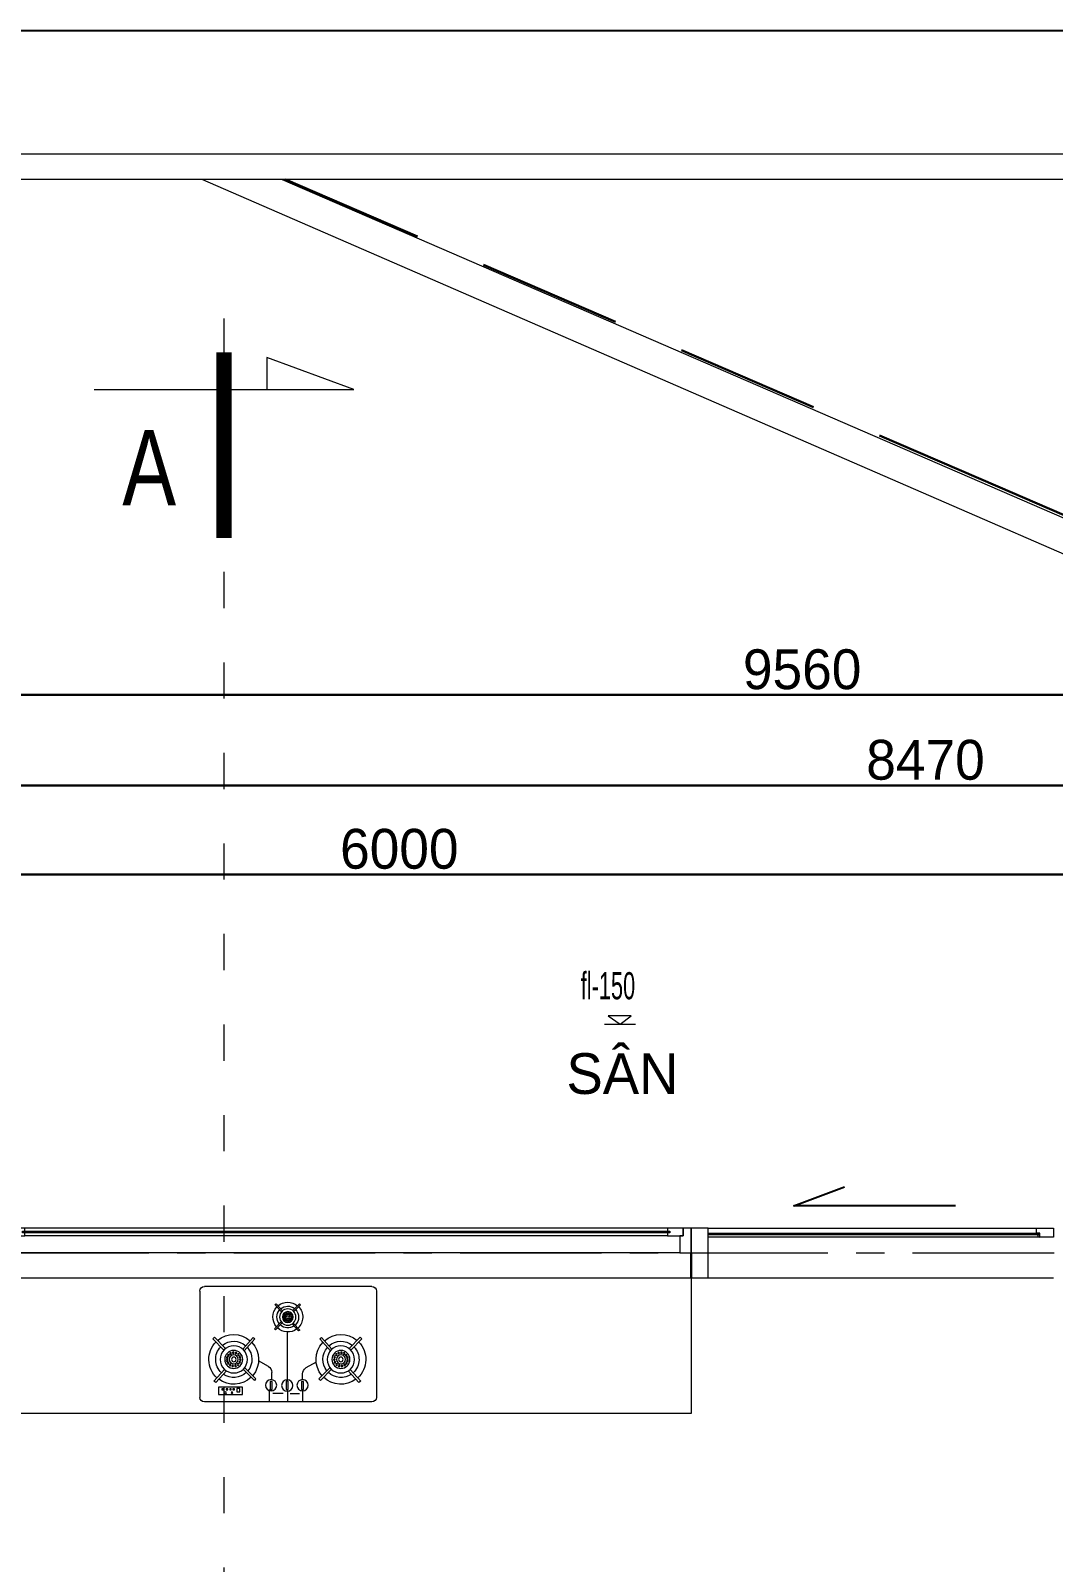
# Model space of a CAD drawing. Header units: millimetres. Extents: x 1832547 to 2001569, y -558009 to -417808.
# Drawn here: x 1890059 to 1894578, y -467462 to -460694 of the extents above; entities that cross this region are included whole.
import ezdxf
from ezdxf.enums import TextEntityAlignment as Align

# ---------------------------------------------------------------- set-up
doc = ezdxf.new("R2010")
doc.units = ezdxf.units.MM
doc.header["$MEASUREMENT"] = 0
for name, pattern in [('ACAD_ISO03W100', [30, 12, -18]), ('CENTER', [2, 1.25, -0.25, 0.25, -0.25]), ('HIDDEN', [9.525, 6.35, -3.175])]:
    doc.linetypes.add(name, pattern=pattern)
doc.layers.get('0').update_dxf_attribs({"linetype": 'CONTINUOUS'})
doc.layers.get('DEFPOINTS').update_dxf_attribs({"linetype": 'CONTINUOUS'})
for name, color, linetype, lineweight in [('AUDIT_I_120404221301-0', 7, 'CONTINUOUS', 15), ('CA . CỬA', 251, 'CONTINUOUS', 5), ('CA. TUONG', 30, 'CONTINUOUS', 30), ('CA.cat 30', 30, 'CONTINUOUS', 35), ('CA.dim 08', 8, 'CONTINUOUS', 13), ('CA.noi that 15', 15, 'CONTINUOUS', 9), ('CA.TEXT', 7, 'CONTINUOUS', 15), ('CA.thay 145', 145, 'CONTINUOUS', 18), ('CA.tim 67', 67, 'CENTER', 9), ('CA.vat lieu 08', 8, 'CONTINUOUS', 5), ('NP-CỬA SỔ', 143, 'CONTINUOUS', 15)]:
    doc.layers.add(name, color=color, linetype=linetype, lineweight=lineweight)
doc.layers.add('NP-CỬA ĐI', color=90, linetype='CONTINUOUS')
doc.styles.add('CA.JSC1', font='Vhavan.ttf', dxfattribs={"width": 0.8})
doc.styles.add('chu ghi chu', font='nghia5.shx', dxfattribs={"height": 200})
doc.styles.get("Standard").update_dxf_attribs({"font": 'roman.shx'})
doc.styles.add('ZENI2', font='Vhavanb.ttf')
doc.dimstyles.new('CA 80', dxfattribs={"dimscale": 0.8, "dimtxt": 220, "dimasz": 60, "dimexe": 160, "dimexo": 0, "dimgap": 30, "dimtad": 1, "dimdec": 0, "dimrnd": 5, "dimzin": 0, "dimdsep": 46, "dimtxsty": 'Standard', "dimblk": 'ARCHTICK', "dimcen": 0.09, "dimdle": 160, "dimclrd": 256, "dimclre": 256, "dimclrt": 255, "dimadec": 0, "dimazin": 0, "dimtfac": 1, "dimtdec": 0, "dimtix": 1, "dimtmove": 2, "dimatfit": 3, "dimldrblk": 'DOT', "dimfxl": 600, "dimfxlon": 1, "dimtolj": 1, "dimtzin": 0, "dimarcsym": 0})

# ---------------------------------------------------------------- blocks, each defined once
blk = doc.blocks.new('A$C2d76a15f')
at = {"color": 4, "linetype": 'Continuous', "lineweight": 18}
blk.add_line((27498.5, 19312.8), (1212.4, 19312.8), dxfattribs=at)
blk.add_line((27405.3, 19219.6), (1305.6, 19219.6))
at = {"layer": 'DEFPOINTS', "ltscale": 600}
blk.add_line((0, 19765.3), (27951, 19765.3), dxfattribs=at)
blk = doc.blocks.new('A$C65b4a356')
for p, q in [((0, 490), (0, 20)), ((20, 510), (760, 510)), ((780, 490), (780, 20)), ((335.7, 429.4), (365.4, 399.7)), ((340, 433.5), (369.9, 403.7)), ((443.3, 433.2), (415.2, 402)), ((447.6, 429.1), (419.4, 397.7)), ((367.1, 348.5), (339, 317.2)), ((371.8, 344.8), (343.6, 313.4)), ((416.3, 348.8), (446, 319.1)), ((420.3, 353.3), (450.2, 323.5)), ((63.8, 278.5), (113.3, 229)), ((71, 285.4), (120.8, 235.7)), ((243.2, 285), (196.4, 232.9)), ((250.4, 278), (203.3, 225.7)), ((393.1, 97.4), (393.1, 308.9)), ((536.7, 278), (583.8, 225.7)), ((543.9, 285), (590.7, 232.9)), ((716, 285.4), (666.3, 235.7)), ((723.3, 278.5), (673.8, 229)), ((116.1, 143.7), (69.3, 91.6)), ((124, 137.5), (77, 85.2)), ((198.2, 144.3), (247.7, 94.8)), ((204.8, 151.8), (254.6, 102.1)), ((266.2, 176), (311.4, 150)), ((477.4, 156.6), (520.4, 181)), ((582.2, 151.8), (532.5, 102.1)), ((588.9, 144.3), (539.3, 94.8)), ((663, 137.5), (710.1, 85.2)), ((670.9, 143.7), (717.8, 91.6)), ((321.6, 54.7), (321.6, 90.7)), ((321.6, 90.7), (331.6, 90.7)), ((326.5, 98.5), (326.5, 124)), ((331.6, 90.7), (331.6, 54.7)), ((389.2, 55), (389.2, 91)), ((389.2, 91), (399.1, 91)), ((399.1, 91), (399.1, 55)), ((460, 54.7), (460, 90.7)), ((460, 90.7), (469.9, 90.7)), ((462.3, 98.3), (462.3, 130.5)), ((469.9, 90.7), (469.9, 54.7)), ((331.6, 54.7), (321.6, 54.7)), ((326, 54.7), (326, 0)), ((339.5, 35.6), (381.4, 35.6)), ((399.1, 55), (389.2, 55)), ((393.5, 55), (393.5, 0)), ((411.5, 36.8), (457.4, 36.8)), ((469.9, 54.7), (460, 54.7)), ((474.3, 54.7), (474.3, 0)), ((591.7, 32.6), (591.7, 64.9)), ((591.7, 64.9), (697.9, 64.9)), ((697.9, 32.6), (591.7, 32.6)), ((603.1, 44.4), (603.1, 59.9)), ((603.1, 59.9), (616.3, 59.9)), ((616.3, 44.4), (603.1, 44.4)), ((616.3, 59.9), (616.3, 44.4)), ((627.7, 53.1), (627.7, 58.1)), ((627.7, 58.1), (634.1, 58.1)), ((634.1, 53.1), (627.7, 53.1)), ((634.1, 58.1), (634.1, 53.1)), ((641.4, 53.5), (641.4, 57.6)), ((641.4, 57.6), (647.8, 57.6)), ((647.8, 53.5), (641.4, 53.5)), ((647.8, 57.6), (647.8, 53.5)), ((656.9, 54), (656.9, 57.6)), ((656.9, 57.6), (663.7, 57.6)), ((663.7, 54), (656.9, 54)), ((663.7, 57.6), (663.7, 54)), ((676.9, 54), (676.9, 57.6)), ((676.9, 57.6), (682.8, 57.6)), ((682.8, 54), (676.9, 54)), ((682.8, 57.6), (682.8, 54)), ((697.9, 64.9), (697.9, 32.6)), ((20, 0), (760, 0))]:
    blk.add_line(p, q)
for centre, radius in [((391.5, 374.9), 36), ((391.5, 374.9), 24), ((373.9, 372), 2.15), ((374.1, 379.4), 2.15), ((376.6, 365.2), 2.15), ((377.4, 386), 2.15), ((391.5, 374.9), 12), ((381.9, 360), 2.15), ((383, 390.7), 2.15), ((391.5, 374.9), 6), ((388.8, 357.5), 2.15), ((390.1, 392.8), 2.15), ((396.2, 358), 2.15), ((397.4, 391.7), 2.15), ((402.7, 361.5), 2.15), ((403.7, 387.8), 2.15), ((407.3, 367.3), 2.15), ((407.8, 381.7), 2.15), ((409.1, 374.4), 2.15), ((156.8, 187.8), 60), ((156.8, 187.8), 40), ((133.3, 206.2), 3.58), ((156.8, 187.8), 20), ((142.7, 214.1), 3.58), ((154.5, 217.5), 3.58), ((166.7, 215.8), 3.58), ((177.1, 209.2), 3.58), ((630.2, 187.8), 60), ((630.2, 187.8), 40), ((610, 209.2), 3.58), ((630.2, 187.8), 20), ((620.4, 215.8), 3.58), ((632.6, 217.5), 3.58), ((644.4, 214.1), 3.58), ((653.8, 206.2), 3.58), ((127.4, 182.9), 3.58), ((127.9, 195.2), 3.58), ((132, 171.5), 3.58), ((140.8, 162.9), 3.58), ((156.8, 187.8), 10), ((152.4, 158.7), 3.58), ((164.6, 159.6), 3.58), ((175.5, 165.3), 3.58), ((183.1, 175), 3.58), ((184, 199), 3.58), ((186.1, 186.9), 3.58), ((601, 186.9), 3.58), ((603.1, 199), 3.58), ((604, 175), 3.58), ((611.6, 165.3), 3.58), ((622.4, 159.6), 3.58), ((630.2, 187.8), 10), ((634.7, 158.7), 3.58), ((646.2, 162.9), 3.58), ((655.1, 171.5), 3.58), ((659.2, 195.2), 3.58), ((659.7, 182.9), 3.58), ((326.1, 73.5), 25), ((393.7, 72.4), 25), ((465.4, 73.5), 25), ((638.2, 40.8), 3.67), ((666.9, 40.3), 4.55)]:
    blk.add_circle(centre, radius)
for centre, radius, start, end in [((20, 490), 20, 90, 180), ((760, 490), 20, 0, 90), ((391.5, 374.9), 66, 135.83996, 227.61359), ((391.5, 374.9), 78, 131.30597, 135.71598), ((391.5, 374.9), 48, 136.14216, 227.45461), ((391.5, 374.9), 66, 48.46143, 130.62688), ((391.5, 374.9), 48, 48.6204, 128.9688), ((391.5, 374.9), 48, 321.09951, 41.44387), ((391.5, 374.9), 66, 319.44143, 43.24714), ((391.5, 374.9), 78, 43.98546, 48.39621), ((391.5, 374.9), 48, 234.63114, 313.92615), ((156.8, 187.8), 130, 131.30597, 135.71598), ((156.8, 187.8), 110, 48.46143, 130.62688), ((156.8, 187.8), 130, 43.98546, 48.39621), ((391.5, 374.9), 78, 227.67881, 232.08955), ((391.5, 374.9), 66, 232.82788, 314.22836), ((391.5, 374.9), 78, 314.35233, 318.76235), ((630.2, 187.8), 130, 131.60379, 136.01454), ((630.2, 187.8), 110, 49.37312, 131.53857), ((630.2, 187.8), 130, 44.28402, 48.69403), ((156.8, 187.8), 110, 135.83996, 227.61359), ((156.8, 187.8), 80, 136.14216, 227.45461), ((156.8, 187.8), 80, 48.6204, 128.9688), ((156.8, 187.8), 80, 321.09951, 41.44387), ((156.8, 187.8), 110, 319.44143, 43.24714), ((630.2, 187.8), 110, 136.75286, 220.55857), ((630.2, 187.8), 80, 138.55613, 218.90049), ((630.2, 187.8), 80, 51.0312, 131.3796), ((630.2, 187.8), 80, 312.54539, 43.85784), ((630.2, 187.8), 110, 312.38641, 44.16004), ((296.5, 124), 30, 0, 60.08387), ((492.3, 130.5), 30, 119.64651, 180), ((156.8, 187.8), 130, 227.67881, 232.08955), ((156.8, 187.8), 110, 232.82788, 314.22836), ((156.8, 187.8), 80, 234.63114, 313.92615), ((156.8, 187.8), 130, 314.35233, 318.76235), ((630.2, 187.8), 130, 221.23765, 225.64767), ((630.2, 187.8), 110, 225.77164, 307.17212), ((630.2, 187.8), 80, 226.07385, 305.36886), ((630.2, 187.8), 130, 307.91045, 312.32119), ((20, 20), 20, 180, 270), ((760, 20), 20, 270, 0)]:
    blk.add_arc(centre, radius, start, end)
blk = doc.blocks.new('w34t45')
at = {"layer": 'CA.noi that 15', "ltscale": 0.7}
blk.add_lwpolyline([(1891689, -466204.7), (1891689, -466804.7), (1888108.8, -466804.7), (1888108.8, -469864.7), (1887508.8, -469864.7)], dxfattribs=at)
at = {"layer": 'CA.noi that 15', "xscale": -1}
blk.add_blockref('A$C65b4a356', (1890297.5, -466752.9), dxfattribs=at)
blk = doc.blocks.new('A$C6dc074dd')
at = {"layer": 'CA.TEXT'}
for points in [[(116.9, 37.3), (15.3, 37.3), (68.5, 0), (116.9, 37.3)], [(0, 0), (136.9, 0)]]:
    blk.add_lwpolyline(points, dxfattribs=at)
blk = doc.blocks.new('_ArchTick')
at = {"color": 1, "linetype": 'ByBlock', "const_width": 0.15}
blk.add_lwpolyline([(-0.5, -0.5), (0.5, 0.5)], dxfattribs=at)
blk = doc.blocks.new('*D786')
at = {"layer": 'CA.dim 08', "lineweight": -2, "transparency": 16777216}
for p, q in [((1889778, -464484.7), (1889778, -463900.7)), ((1898248.1, -464484.7), (1898248.1, -463900.7)), ((1889650, -464028.7), (1898376.1, -464028.7))]:
    blk.add_line(p, q, dxfattribs=at)
at = {"layer": 'DEFPOINTS', "color": 0, "transparency": 16777216}
for p in [(1898248.1, -464028.7), (1889778, -464484.7), (1898248.1, -464484.7)]:
    blk.add_point(p, dxfattribs=at)
at = {"layer": 'CA.dim 08', "lineweight": -2, "transparency": 16777216, "xscale": 48, "yscale": 48, "zscale": 48, "rotation": 180}
blk.add_blockref('_ArchTick', (1889778, -464028.7), dxfattribs=at)
at = {"layer": 'CA.dim 08', "lineweight": -2, "transparency": 16777216, "xscale": 48, "yscale": 48, "zscale": 48}
blk.add_blockref('_ArchTick', (1898248.1, -464028.7), dxfattribs=at)
at = {"layer": 'CA.dim 08', "color": 255, "transparency": 16777216, "insert": (1894013, -463916.7), "char_height": 176, "attachment_point": 5}
blk.add_mtext('\\A1;8470', dxfattribs=at)
blk = doc.blocks.new('_DOT')
at = {"color": 1, "linetype": 'ByBlock'}
blk.add_line((-0.5, 0), (-1, 0), dxfattribs=at)
at = {"color": 1, "linetype": 'ByBlock', "const_width": 0.5}
blk.add_lwpolyline([(-0.25, 0, 1), (0.25, 0, 1)], format="xyb", close=True, dxfattribs=at)
blk = doc.blocks.new('*D800')
at = {"layer": 'CA.dim 08', "lineweight": -2, "transparency": 16777216}
for p, q in [((1888688, -464902.1), (1888688, -464294.1)), ((1894688.1, -464902.1), (1894688.1, -464294.1)), ((1888560, -464422.1), (1894816.1, -464422.1))]:
    blk.add_line(p, q, dxfattribs=at)
at = {"layer": 'DEFPOINTS', "color": 0, "transparency": 16777216}
for p in [(1894688.1, -464422.1), (1888688, -464926.4), (1894688.1, -464926.4)]:
    blk.add_point(p, dxfattribs=at)
at = {"layer": 'CA.dim 08', "lineweight": -2, "transparency": 16777216, "xscale": 48, "yscale": 48, "zscale": 48, "rotation": 180}
blk.add_blockref('_ArchTick', (1888688, -464422.1), dxfattribs=at)
at = {"layer": 'CA.dim 08', "lineweight": -2, "transparency": 16777216, "xscale": 48, "yscale": 48, "zscale": 48}
blk.add_blockref('_ArchTick', (1894688.1, -464422.1), dxfattribs=at)
at = {"layer": 'CA.dim 08', "color": 255, "transparency": 16777216, "insert": (1891688, -464310.1), "char_height": 176, "attachment_point": 5}
blk.add_mtext('\\A1;6000', dxfattribs=at)
blk = doc.blocks.new('*D801')
at = {"layer": 'CA.dim 08', "lineweight": -2, "transparency": 16777216}
for p, q in [((1894688.1, -464902.1), (1894688.1, -464294.1)), ((1898248.1, -464902.1), (1898248.1, -464294.1)), ((1894560.1, -464422.1), (1898376.1, -464422.1))]:
    blk.add_line(p, q, dxfattribs=at)
at = {"layer": 'DEFPOINTS', "color": 0, "transparency": 16777216}
for p in [(1898248.1, -464422.1), (1894688.1, -464926.4), (1898248.1, -464926.4)]:
    blk.add_point(p, dxfattribs=at)
at = {"layer": 'CA.dim 08', "lineweight": -2, "transparency": 16777216, "xscale": 48, "yscale": 48, "zscale": 48, "rotation": 180}
blk.add_blockref('_ArchTick', (1894688.1, -464422.1), dxfattribs=at)
at = {"layer": 'CA.dim 08', "lineweight": -2, "transparency": 16777216, "xscale": 48, "yscale": 48, "zscale": 48}
blk.add_blockref('_ArchTick', (1898248.1, -464422.1), dxfattribs=at)
at = {"layer": 'CA.dim 08', "color": 255, "transparency": 16777216, "insert": (1896468.1, -464310.1), "char_height": 176, "attachment_point": 5}
blk.add_mtext('\\A1;3560', dxfattribs=at)
blk = doc.blocks.new('*D803')
at = {"layer": 'CA.dim 08', "lineweight": -2, "transparency": 16777216}
for p, q in [((1888688, -464108.7), (1888688, -463500.7)), ((1898248.1, -464108.7), (1898248.1, -463500.7)), ((1898376.1, -463628.7), (1888560, -463628.7))]:
    blk.add_line(p, q, dxfattribs=at)
at = {"layer": 'DEFPOINTS', "color": 0, "transparency": 16777216}
for p in [(1888688, -463628.7), (1898248.1, -464410.3), (1888688, -464926.4)]:
    blk.add_point(p, dxfattribs=at)
at = {"layer": 'CA.dim 08', "lineweight": -2, "transparency": 16777216, "xscale": 48, "yscale": 48, "zscale": 48, "rotation": 180}
blk.add_blockref('_ArchTick', (1888688, -463628.7), dxfattribs=at)
at = {"layer": 'CA.dim 08', "lineweight": -2, "transparency": 16777216, "xscale": 48, "yscale": 48, "zscale": 48}
blk.add_blockref('_ArchTick', (1898248.1, -463628.7), dxfattribs=at)
at = {"layer": 'CA.dim 08', "color": 255, "transparency": 16777216, "insert": (1893468, -463516.7), "char_height": 176, "attachment_point": 5}
blk.add_mtext('\\A1;9560', dxfattribs=at)
blk = doc.blocks.new('*U80')
for p, q in [((-30, 50), (-30, 2999.9)), ((-140, 105), (-140, 2944.9)), ((-105, 105), (-105, 2944.9))]:
    blk.add_line(p, q)
for points in [[(-105, 2999.9), (-30, 2999.9), (-30, 3049.9), (-140, 3049.9), (-140, 3014.9), (-105, 3014.9)], [(-105, 3014.9), (-105, 2944.9), (-118.5, 2944.9), (-118.5, 2954.9), (-126.5, 2954.9), (-126.5, 2944.9), (-140, 2944.9), (-140, 3014.9)], [(-118.5, 95), (-118.5, 105), (-105, 105), (-105, 35), (-140, 35), (-140, 105), (-126.5, 105), (-126.5, 95)], [(-105, 50), (-30, 50), (-30, 0), (-140, 0), (-140, 35), (-105, 35)]]:
    blk.add_lwpolyline(points, close=True)
at = {"color": 8}
blk.add_lwpolyline([(-126.5, 95), (-118.5, 95), (-118.5, 2954.9), (-126.5, 2954.9)], close=True, dxfattribs=at)
blk = doc.blocks.new('vet cat')
at = {"layer": 'CA.cat 30', "const_width": 50}
blk.add_lwpolyline([(-82591.8, -188552.4), (-81976.3, -188552.4)], dxfattribs=at)
at = {"layer": 'CA.thay 145'}
blk.add_line((-82573.9, -188410.7), (-82468.7, -188410.7), dxfattribs=at)
blk.add_lwpolyline([(-82468.7, -188983.2), (-82468.7, -188121.6), (-82573.9, -188410.7)], dxfattribs=at)
blk = doc.blocks.new('1E3E')
at = {"layer": 'CA.thay 145', "color": 1, "linetype": 'ACAD_ISO03W100', "ltscale": 10}
blk.add_lwpolyline([(800629.6, 801253.5), (800629.6, 815893.5), (800629.6, 815893.5), (800629.6, 816382.4)], dxfattribs=at)
at = {"layer": 'CA.cat 30', "rotation": 270}
blk.add_blockref('vet cat', (989182, 733609.5), dxfattribs=at)
at = {"layer": 'AUDIT_I_120404221301-0', "style": 'CA.JSC1', "text_generation_flag": 2, "width": 0.8}
blk.add_text('a', height=250, dxfattribs=at).set_placement((800471, 815693.9))
blk = doc.blocks.new('ƯT5T45')
at = {"color": 12, "linetype": 'HIDDEN', "ltscale": 100, "true_color": 0xc20013}
blk.add_lwpolyline([(1891185.5, -461351.6), (1894333.3, -462708.1), (1900609.2, -465437), (1901812.3, -465960.1), (1899116.1, -474208.4), (1896657.5, -481699.9), (1886871.6, -481674.8), (1887136.8, -475409), (1882953.7, -475534.1), (1882856.2, -475529.4)], dxfattribs=at)
blk.add_lwpolyline([(1892977.9, -466094.7), (1892977.9, -466204.7)])
at = {"layer": 'CA.thay 145'}
for points in [[(1890818.3, -461351.6), (1901628.4, -466051.6), (1896551.7, -481534.7), (1894798.1, -481534.7)], [(1891170.7, -461351.6), (1901812.3, -465960.1), (1896663.5, -481684.7), (1894798.1, -481684.7)]]:
    blk.add_lwpolyline(points, dxfattribs=at)
at = {"layer": 'CA.tim 67', "ltscale": 500}
blk.add_line((1877956.3, -466094.7), (1906135.3, -466094.7), dxfattribs=at)
at = {"layer": 'CA.vat lieu 08'}
for p, q in [((1893053.1, -465984.7), (1894503, -465984.7)), ((1894518, -466024.7), (1893053.1, -466024.7))]:
    blk.add_line(p, q, dxfattribs=at)
at = {"layer": 'NP-CỬA SỔ'}
for p, q in [((1893053.1, -466007.7), (1894518, -466007.7)), ((1893053.1, -466012.7), (1894518, -466012.7))]:
    blk.add_line(p, q, dxfattribs=at)
blk.add_lwpolyline([(1892977.9, -466204.7), (1893053.1, -466204.7), (1893053.1, -465984.7), (1892977.9, -465984.7)], close=True, dxfattribs=at)
for points in [[(1894518, -466024.7), (1894518, -466007.7), (1894503, -466007.7), (1894503, -466007.7), (1894503, -466007.7), (1894503, -466007.7), (1894503, -466007.7), (1894503, -466007.7), (1894503, -465993.7), (1894503, -465984.7), (1894503, -465984.7), (1894578, -465984.7), (1894578, -466024.7), (1894518, -466024.7)], [(1889928, -466204.7), (1894578.1, -466204.7)]]:
    blk.add_lwpolyline(points, dxfattribs=at)
blk.add_lwpolyline([(1894506, -466012.7), (1894506, -466015.1), (1894508.4, -466015.1, 0.429256), (1894518, -466024.7), (1894518, -466012.7)], format="xyb", close=True, dxfattribs=at)
at = {"layer": 'NP-CỬA ĐI'}
blk.add_lwpolyline([(1894145.8, -465886.1), (1893431.4, -465886.1), (1893655.8, -465801.9)], dxfattribs=at)
at = {"layer": 'CA . CỬA', "xscale": -1, "rotation": 90}
blk.add_blockref('*U80', (1892977.9, -466124.7), dxfattribs=at)
at = {"layer": 'CA.dim 08'}
dim = blk.add_linear_dim(base=(1888688, -463628.7), p1=(1898248.1, -464410.3), p2=(1888688, -464926.4), angle=180, dimstyle='CA 80', dxfattribs=at)
dim.commit()
dim.dimension.update_dxf_attribs({"geometry": '*D803', "text_midpoint": (1893468, -463516.7)})
for base, p1, p2, picture, middle in [((1898248.1, -464028.7), (1889778, -464484.7), (1898248.1, -464484.7), '*D786', (1894013, -463916.7)), ((1894688.1, -464422.1), (1888688, -464926.4), (1894688.1, -464926.4), '*D800', (1891688, -464310.1)), ((1898248.1, -464422.1), (1894688.1, -464926.4), (1898248.1, -464926.4), '*D801', (1896468.1, -464310.1))]:
    dim = blk.add_linear_dim(base=base, p1=p1, p2=p2, dimstyle='CA 80', dxfattribs=at)
    dim.commit()
    dim.dimension.update_dxf_attribs({"geometry": picture, "text_midpoint": middle})

msp = doc.modelspace()

# ---------------------------------------------------------------- block references
at = {"layer": 'CA. TUONG'}
msp.add_blockref('ƯT5T45', (0, 0), dxfattribs=at)
at = {"layer": 'CA.noi that 15', "xscale": 1.333333333333333, "yscale": 1.333333333333333, "zscale": 1.333333333333333}
msp.add_blockref('1E3E', (823407.2, -1550383.2), dxfattribs=at)
at = {"layer": 'CA.noi that 15'}
msp.add_blockref('w34t45', (1289.2, 0), dxfattribs=at)
at = {"layer": 'CA.TEXT'}
msp.add_blockref('A$C6dc074dd', (1892595.3, -465084.1), dxfattribs=at)
at = {"layer": 'CA.thay 145', "xscale": 1.205715468216754, "yscale": 1.205715468216754, "zscale": 1.205715468216754}
msp.add_blockref('A$C2d76a15f', (1876382.2, -484525), dxfattribs=at)

# ---------------------------------------------------------------- texts
at = {"layer": 'CA.TEXT', "style": 'chu ghi chu', "width": 0.6}
msp.add_text('fl-150', height=120, dxfattribs=at).set_placement((1892489.4, -464973.9))
at = {"layer": 'CA.TEXT', "style": 'ZENI2'}
msp.add_text('s©n ', height=180, dxfattribs=at).set_placement((1892707.4, -465392.1), align=Align.CENTER)

doc.saveas('drawing.dxf')
